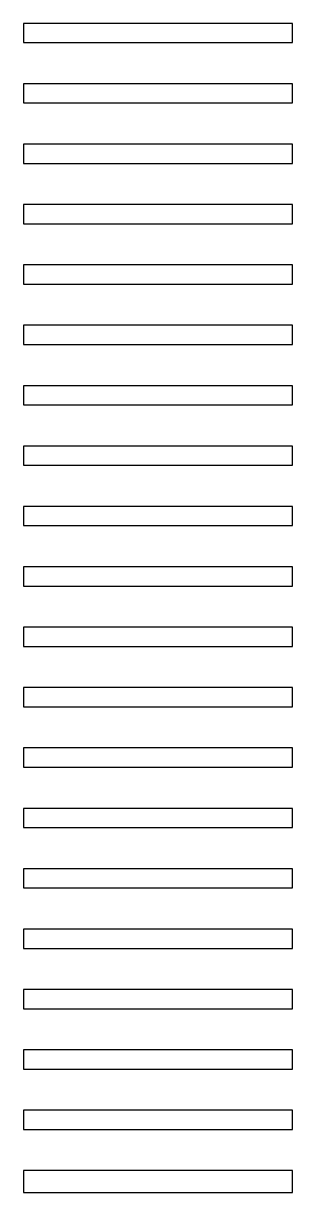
# Model space of a CAD drawing. Header units: metres. Extents: x -5726 to 4900, y -48850 to 48850.
# Drawn here: x -4900 to 4900, y -48850 to -6250 of the extents above; entities that cross this region are included whole.
import ezdxf

# ---------------------------------------------------------------- set-up
doc = ezdxf.new("R2010")
doc.units = ezdxf.units.M

msp = doc.modelspace()

# ---------------------------------------------------------------- linework, layer by layer
at = {"color": 1}
for points in [[(-4900, -6950, 0), (4900, -6950, 0), (4900, -6250, 0), (-4900, -6250, 0)], [(-4900, -9150, 0), (4900, -9150, 0), (4900, -8450, 0), (-4900, -8450, 0)], [(-4900, -11350, 0), (4900, -11350, 0), (4900, -10650, 0), (-4900, -10650, 0)], [(-4900, -13550, 0), (4900, -13550, 0), (4900, -12850, 0), (-4900, -12850, 0)], [(-4900, -15750, 0), (4900, -15750, 0), (4900, -15050, 0), (-4900, -15050, 0)], [(-4900, -17950, 0), (4900, -17950, 0), (4900, -17250, 0), (-4900, -17250, 0)], [(-4900, -20150, 0), (4900, -20150, 0), (4900, -19450, 0), (-4900, -19450, 0)], [(-4900, -22350, 0), (4900, -22350, 0), (4900, -21650, 0), (-4900, -21650, 0)], [(-4900, -24550, 0), (4900, -24550, 0), (4900, -23850, 0), (-4900, -23850, 0)], [(-4900, -26750, 0), (4900, -26750, 0), (4900, -26050, 0), (-4900, -26050, 0)], [(-4900, -28950, 0), (4900, -28950, 0), (4900, -28250, 0), (-4900, -28250, 0)], [(-4900, -31150, 0), (4900, -31150, 0), (4900, -30450, 0), (-4900, -30450, 0)], [(-4900, -33350, 0), (4900, -33350, 0), (4900, -32650, 0), (-4900, -32650, 0)], [(-4900, -35550, 0), (4900, -35550, 0), (4900, -34850, 0), (-4900, -34850, 0)], [(-4900, -37750, 0), (4900, -37750, 0), (4900, -37050, 0), (-4900, -37050, 0)], [(-4900, -39950, 0), (4900, -39950, 0), (4900, -39250, 0), (-4900, -39250, 0)], [(-4900, -42150, 0), (4900, -42150, 0), (4900, -41450, 0), (-4900, -41450, 0)], [(-4900, -44350, 0), (4900, -44350, 0), (4900, -43650, 0), (-4900, -43650, 0)], [(-4900, -46550, 0), (4900, -46550, 0), (4900, -45850, 0), (-4900, -45850, 0)], [(-4900, -48850, 0), (4900, -48850, 0), (4900, -48050, 0), (-4900, -48050, 0)]]:
    msp.add_polyline3d(points, close=True, dxfattribs=at)

doc.saveas('drawing.dxf')
